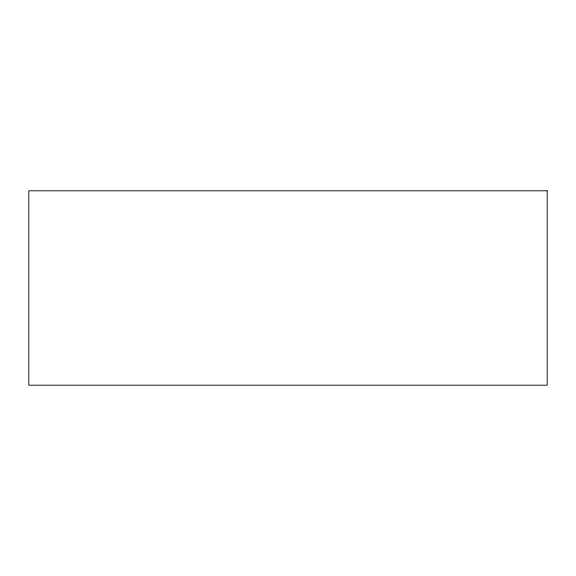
<?xml version="1.0" encoding="UTF-8"?>
<svg xmlns="http://www.w3.org/2000/svg" width="576" height="576" viewBox="0 0 576 576"><rect width="100%" height="100%" fill="white"/><g stroke="black" fill="none" stroke-linecap="round" stroke-linejoin="round"><path stroke-width="0.86" d="M547.2 190.8L28.8 190.8L28.8 385.2L547.2 385.2L547.2 190.8"/></g></svg>
